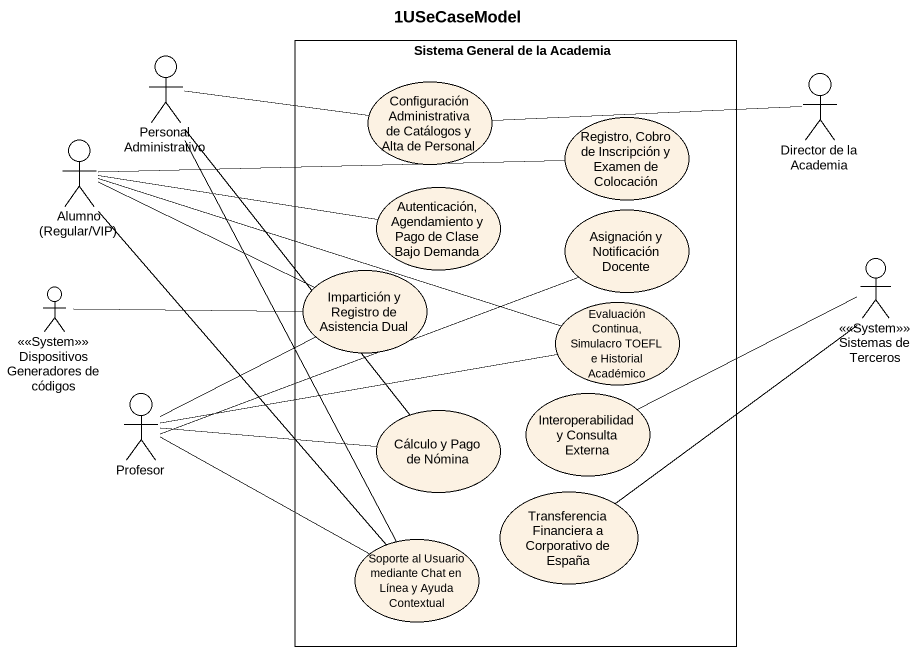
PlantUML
@startuml
title 1USeCaseModel
rectangle "Sistema General de la Academia" as Sistema_General_de_la {
  usecase "Configuración Administrativa de Catálogos y Alta de Personal" as Configuración
  usecase "Registro, Cobro de Inscripción y Examen de Colocación" as Registro_Cobro_de
  usecase "Autenticación, Agendamiento y Pago de Clase Bajo Demanda" as Autenticación_Agendamiento
  usecase "Asignación y Notificación Docente" as Asignación_y_Notificación
  usecase "Impartición y Registro de Asistencia Dual" as Impartición_y_Registro_de
  usecase "Evaluación Continua, Simulacro TOEFL e Historial Académico" as Evaluación_Continua
  usecase "Cálculo y Pago de Nómina" as Cálculo_y_Pago_de_Nómina
  usecase "Interoperabilidad y Consulta Externa" as Interoperabilidad_y
  usecase "Transferencia Financiera a Corporativo de España" as Transferencia_Financiera_a
  usecase "Soporte al Usuario mediante Chat en Línea y Ayuda Contextual" as Soporte_al_Usuario_mediante
}
actor "Personal Administrativo" as Personal_Administrativo
actor "Director de la Academia" as Director_de_la_Academia
actor "Alumno (Regular/VIP)" as Alumno_Regular_VIP
actor "Sistemas de Terceros" as Sistemas_de_Terceros <<System>>
actor "Dispositivos Generadores de códigos" as Dispositivos_Generadores_de <<System>>
actor Profesor
Personal_Administrativo -right- Configuración
Personal_Administrativo -- Cálculo_y_Pago_de_Nómina
Personal_Administrativo -- Soporte_al_Usuario_mediante
Director_de_la_Academia -left- Configuración
Alumno_Regular_VIP -right- Registro_Cobro_de
Alumno_Regular_VIP -right- Autenticación_Agendamiento
Alumno_Regular_VIP -right- Impartición_y_Registro_de
Alumno_Regular_VIP -right- Evaluación_Continua
Alumno_Regular_VIP -- Soporte_al_Usuario_mediante
Sistemas_de_Terceros -left- Interoperabilidad_y
Sistemas_de_Terceros -- Transferencia_Financiera_a
Dispositivos_Generadores_de -right- Impartición_y_Registro_de
Profesor -right- Asignación_y_Notificación
Profesor -up- Impartición_y_Registro_de
Profesor -right- Evaluación_Continua
Profesor -right- Cálculo_y_Pago_de_Nómina
Profesor -right- Soporte_al_Usuario_mediante
@enduml
